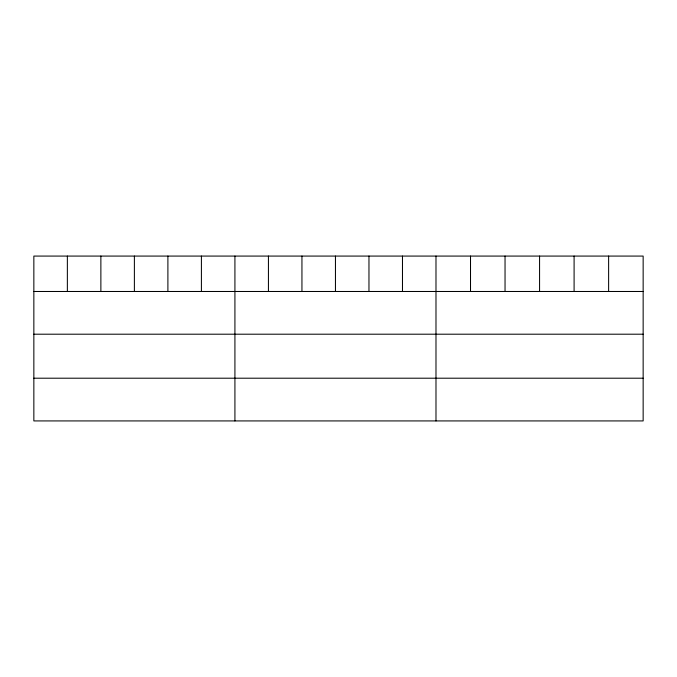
<?xml version="1.0" encoding="UTF-8"?>
<svg xmlns="http://www.w3.org/2000/svg" width="677" height="677" viewBox="0 0 677 677"><rect width="100%" height="100%" fill="white"/><g stroke="black" fill="none" stroke-linecap="round" stroke-linejoin="round"><path stroke-width="1.02" d="M643.15 291.482L643.15 420.925L33.85 420.925L33.85 256.075L643.15 256.075L643.15 291.482L33.85 291.482M33.85 334.201L643.15 334.201M33.85 378.206L643.15 378.206M608.623 256.075L608.623 291.482M574.096 256.075L574.096 291.482M539.569 256.075L539.569 291.482M505.042 256.075L505.042 291.482M470.515 256.075L470.515 291.482M435.988 256.075L435.988 420.925M402.476 256.075L402.476 291.482M368.965 256.075L368.965 291.482M335.453 256.075L335.453 291.482M301.942 256.075L301.942 291.482M268.43 256.075L268.43 291.482M234.919 256.075L234.919 420.925M201.407 256.075L201.407 291.482M167.896 256.075L167.896 291.482M134.385 256.075L134.385 291.482M100.873 256.075L100.873 291.482M67.361 256.075L67.361 291.482"/></g></svg>
